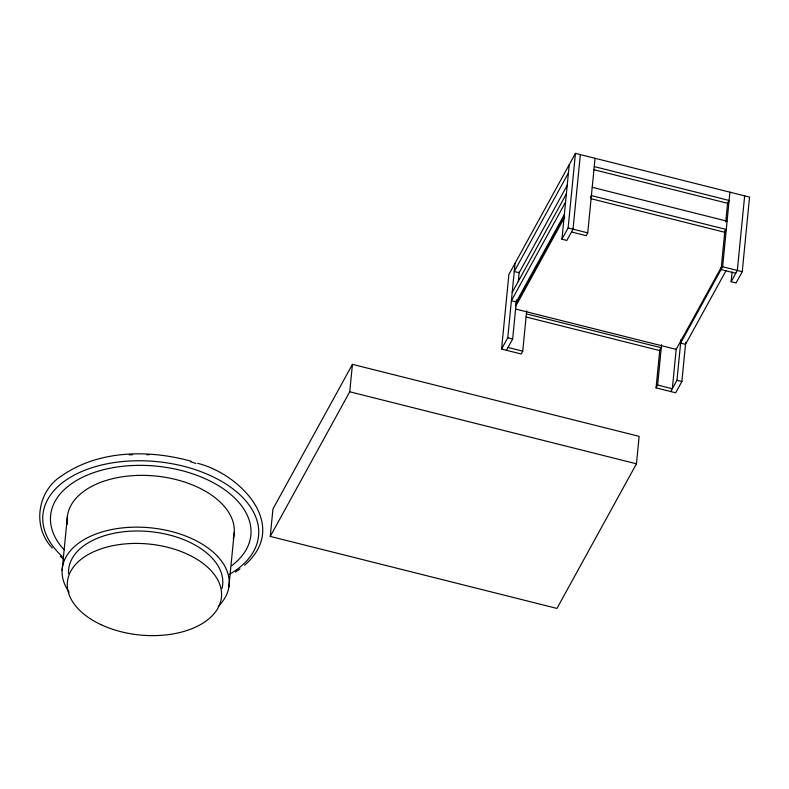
<?xml version="1.0" encoding="UTF-8"?>
<svg xmlns="http://www.w3.org/2000/svg" width="789" height="789" viewBox="0 0 789 789"><rect width="100%" height="100%" fill="white"/><g stroke="black" fill="none" stroke-linecap="round" stroke-linejoin="round"><path stroke-width="1.18" d="M62.114 570.486L67.509 515.464M228.879 586.927L234.284 531.914M270.262 536.412L272.955 508.974L352.436 364.35L639.149 436.366L636.457 463.804L556.975 608.427L270.262 536.412L349.744 391.788L352.436 364.35M526.687 310.817L522.732 351.164L521.184 353.985L501.567 349.054L508.885 274.473L575.437 153.372L749.55 197.102L742.242 271.682L736.048 282.955L731.137 281.722L732.103 271.939M501.567 349.054L507.761 337.791L515.069 263.21M506.469 350.286L512.663 339.023L516.499 299.899M518.294 281.555L519.261 271.771M580.339 154.605L573.031 229.185L566.837 240.448L561.936 239.215L569.244 164.635M561.936 239.215L568.119 227.952L575.437 153.372M571.483 231.996L586.197 235.694L587.736 232.883L595.054 158.303M685.71 342.396L681.874 381.521L675.68 392.784L656.063 387.863L659.782 349.961M656.063 387.863L657.612 385.042L661.567 344.694M676.281 348.393L672.327 388.74L657.612 385.042M670.778 391.551L676.972 380.288L680.966 339.576M724.904 230.447L721.067 269.572L735.782 273.27M725.742 221.896L727.665 202.329M726.146 270.43L685.523 344.359L680.611 343.126L722.616 266.761L729.933 192.181M744.648 195.879L737.33 270.449L731.137 281.722M568.435 172.929L514.26 271.495L519.162 272.728L567.449 184.873M512.209 292.423L566.384 193.847M565.565 202.132L511.39 300.708L516.302 301.94L564.579 214.085M515.72 304.495L564.352 215.999M515.523 306.566L564.746 216.995M590.369 197.467L591.395 195.593L726.274 229.471L724.726 232.282L591.04 198.71M721.254 267.363L676.183 349.379L515.523 309.022M244.6 565.21C290.036 525.918 240.97 474.317 197.733 463.321M235.497 572.025L239.964 568.928M594.245 166.587L729.115 200.465L727.566 203.286L593.89 169.704M592.214 187.299L727.083 221.186M568.119 227.952L587.736 232.883M722.616 266.761L742.242 271.682M526.391 313.874L661.271 347.752L659.722 350.572L526.036 316.991M507.761 337.791L512.663 339.023M676.972 380.288L681.874 381.521M508.017 347.466L522.732 351.164M349.744 391.788L636.457 463.804M191.125 461.22C148.657 449.474 98.901 449.908 61.591 475.875C37.201 491.093 32.043 527.16 52.301 547.961M60.24 556.304L63.722 559.273M62.252 556.472A108.34 63.988 5.6 0 1 82.786 471.082A108.34 63.988 5.6 0 1 229.747 486.566A108.34 63.988 5.6 0 1 229.707 574.116M64.146 549.864A100.597 59.412 5.6 0 1 88.841 474.465A100.597 59.412 5.6 0 1 220.496 486.921A100.597 59.412 5.6 0 1 231.601 565.703M69.205 592.292A83.831 49.51 5.6 0 1 149.88 527.762A83.831 49.51 5.6 0 1 218.316 606.258M68.554 573.731A77.391 45.703 5.6 0 1 149.792 531.579A77.391 45.703 5.6 0 1 222.034 588.397M67.45 524.123A83.831 49.51 5.6 0 1 153.825 475.866A83.831 49.51 5.6 0 1 233.288 538.315M129.149 454.858A108.34 63.988 5.6 0 1 132.621 454.681M146.665 454.661A108.34 63.988 5.6 0 1 149.013 454.77M190.514 461.762A108.34 63.988 5.6 0 1 195.948 463.468M100.933 624.622A77.391 45.703 5.6 0 0 221.364 597.875A77.391 45.703 5.6 0 0 111.012 546.077A77.391 45.703 5.6 0 0 100.933 624.622"/></g></svg>
